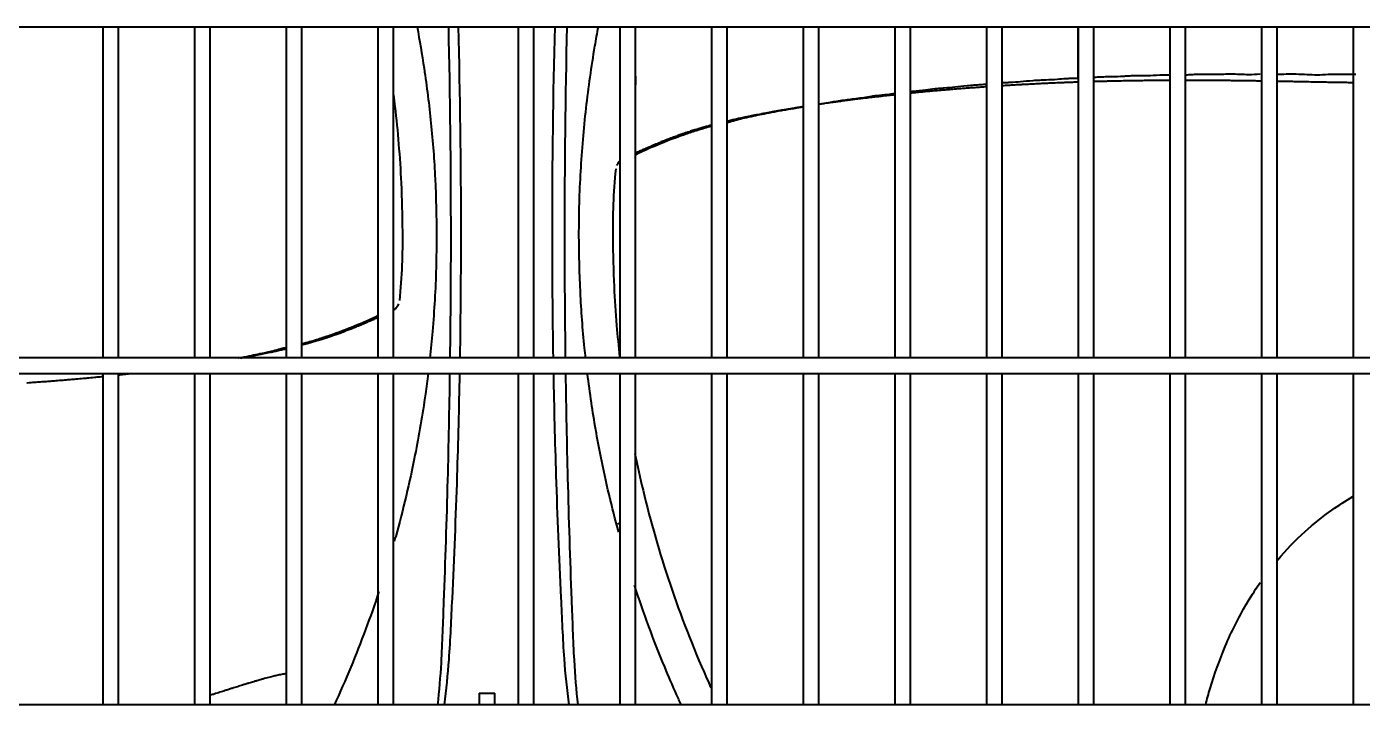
# Model space of a CAD drawing. Extents: x 58467 to 79089, y -33726 to -17391.
# Drawn here: x 72324.91 to 72359.13, y -20008.12 to -19990.74 of the extents above; entities that cross this region are included whole.
import ezdxf

# ---------------------------------------------------------------- set-up
doc = ezdxf.new("R2010")
doc.units = 0
doc.header["$LTSCALE"] = 100
doc.layers.add('+ENTE-ST-DOSEME USTU KONDDRENAJ', color=110, linetype='DOSEMEUSTUKONDENSDRENAJ_LINE', lineweight=40)
doc.linetypes.add('DOSEMEUSTUKONDENSDRENAJ_LINE', pattern='A,300,-40,["CD",Standard,S=15,R=0,X=-35,Y=-7.5],0', length=340)

# ---------------------------------------------------------------- blocks, each defined once
blk = doc.blocks.new('MAGAZA')
at = {"color": 3}
for p, q in [((54065.897, -32691.829, -3.539), (54184.259, -32691.829, -3.539)), ((54114.662, -32691.829, -3.539), (54114.662, -32700.307, -3.539)), ((54115.062, -32700.307, -3.539), (54115.062, -32691.829, -3.539)), ((54117.012, -32691.829, -3.539), (54117.012, -32700.307, -3.539)), ((54117.412, -32700.307, -3.539), (54117.412, -32691.829, -3.539)), ((54119.362, -32691.829, -3.539), (54119.362, -32700.307, -3.539)), ((54119.762, -32700.307, -3.539), (54119.762, -32691.829, -3.539)), ((54121.711, -32691.829, -3.539), (54121.711, -32700.307, -3.539)), ((54122.111, -32700.307, -3.539), (54122.111, -32691.829, -3.539)), ((54125.311, -32691.829, -3.539), (54125.311, -32700.307, -3.539)), ((54125.711, -32700.307, -3.539), (54125.711, -32691.829, -3.539)), ((54127.91, -32691.829, -3.539), (54127.91, -32700.307, -3.539)), ((54128.31, -32700.307, -3.539), (54128.31, -32691.829, -3.539)), ((54130.26, -32691.829, -3.539), (54130.26, -32700.307, -3.539)), ((54130.66, -32700.307, -3.539), (54130.66, -32691.829, -3.539)), ((54132.61, -32691.829, -3.539), (54132.61, -32700.307, -3.539)), ((54133.01, -32700.307, -3.539), (54133.01, -32691.829, -3.539)), ((54134.959, -32691.829, -3.539), (54134.959, -32700.307, -3.539)), ((54135.359, -32700.307, -3.539), (54135.359, -32691.829, -3.539)), ((54137.309, -32691.829, -3.539), (54137.309, -32700.307, -3.539)), ((54137.709, -32700.307, -3.539), (54137.709, -32691.829, -3.539)), ((54139.654, -32693.149, -3.539), (54139.654, -32691.828, -3.539)), ((54139.658, -32691.829, -3.539), (54139.658, -32700.307, -3.539)), ((54140.058, -32700.307, -3.539), (54140.058, -32691.829, -3.539)), ((54142.008, -32691.829, -3.539), (54142.008, -32700.307, -3.539)), ((54142.408, -32700.307, -3.539), (54142.408, -32691.829, -3.539)), ((54144.358, -32691.829, -3.539), (54144.358, -32700.307, -3.539)), ((54144.758, -32700.307, -3.539), (54144.758, -32691.829, -3.539)), ((54146.707, -32691.829, -3.539), (54146.707, -32700.307, -3.539)), ((54184.259, -32700.307, -3.539), (54065.897, -32700.307, -3.539)), ((54065.897, -32700.707, -3.539), (54184.259, -32700.707, -3.539)), ((54114.662, -32700.707, -3.539), (54114.662, -32709.186, -3.539)), ((54115.062, -32709.186, -3.539), (54115.062, -32700.707, -3.539)), ((54117.012, -32700.707, -3.539), (54117.012, -32709.186, -3.539)), ((54117.412, -32709.186, -3.539), (54117.412, -32700.707, -3.539)), ((54119.362, -32700.707, -3.539), (54119.362, -32709.186, -3.539)), ((54119.762, -32709.186, -3.539), (54119.762, -32700.707, -3.539)), ((54121.711, -32700.707, -3.539), (54121.711, -32709.186, -3.539)), ((54122.111, -32709.186, -3.539), (54122.111, -32700.707, -3.539)), ((54125.311, -32700.707, -3.539), (54125.311, -32709.186, -3.539)), ((54125.711, -32709.186, -3.539), (54125.711, -32700.707, -3.539)), ((54127.91, -32700.707, -3.539), (54127.91, -32709.186, -3.539)), ((54128.31, -32709.186, -3.539), (54128.31, -32700.707, -3.539)), ((54130.26, -32700.707, -3.539), (54130.26, -32709.186, -3.539)), ((54130.66, -32709.186, -3.539), (54130.66, -32700.707, -3.539)), ((54132.61, -32700.707, -3.539), (54132.61, -32709.186, -3.539)), ((54133.01, -32709.186, -3.539), (54133.01, -32700.707, -3.539)), ((54134.959, -32700.707, -3.539), (54134.959, -32709.186, -3.539)), ((54135.359, -32709.186, -3.539), (54135.359, -32700.707, -3.539)), ((54137.309, -32700.707, -3.539), (54137.309, -32709.186, -3.539)), ((54137.709, -32709.186, -3.539), (54137.709, -32700.707, -3.539)), ((54139.658, -32700.707, -3.539), (54139.658, -32709.186, -3.539)), ((54140.058, -32709.186, -3.539), (54140.058, -32700.707, -3.539)), ((54142.008, -32700.707, -3.539), (54142.008, -32709.186, -3.539)), ((54142.408, -32709.186, -3.539), (54142.408, -32700.707, -3.539)), ((54144.358, -32700.707, -3.539), (54144.358, -32709.186, -3.539)), ((54144.758, -32709.186, -3.539), (54144.758, -32700.707, -3.539)), ((54146.707, -32700.707, -3.539), (54146.707, -32709.186, -3.539)), ((54127.861, -32704.566, -3.539), (54127.91, -32704.525, -3.539)), ((54124.311, -32708.886, -3.539), (54124.311, -32709.186, -3.539)), ((54124.711, -32709.186, -3.539), (54124.711, -32708.886, -3.539)), ((54184.259, -32709.186, -3.539), (54065.897, -32709.186, -3.539))]:
    blk.add_line(p, q, dxfattribs=at)
blk.add_arc((54127.222, -32693.202, -3.539), 1.1, 351.8382, 8.1618, dxfattribs=at)
for points, knots in [([(54122.717, -32691.826, -3.539), (54122.783, -32692.179, -3.539), (54122.922, -32693, -3.539), (54123.083, -32694.299, -3.539), (54123.195, -32695.728, -3.539), (54123.209, -32696.689, -3.539), (54123.216, -32697.172, -3.539)], [0, 0, 0, 0, 0.200697, 0.464092, 0.73053, 1, 1, 1, 1]), ([(54126.865, -32697.172, -3.539), (54126.867, -32696.897, -3.539), (54126.872, -32696.349, -3.539), (54126.908, -32695.53, -3.539), (54126.966, -32694.717, -3.539), (54127.046, -32693.912, -3.539), (54127.148, -32693.115, -3.539), (54127.256, -32692.42, -3.539), (54127.333, -32691.992, -3.539), (54127.364, -32691.826, -3.539)], [0, 0, 0, 0, 0.153416, 0.305853, 0.457308, 0.607781, 0.75727, 0.905773, 1, 1, 1, 1]), ([(54139.661, -32693.246, -3.539), (54139.612, -32693.247, -3.539), (54139.497, -32693.251, -3.539), (54139.35, -32693.257, -3.539), (54139.186, -32693.263, -3.539), (54139.038, -32693.27, -3.539), (54138.872, -32693.277, -3.539), (54138.721, -32693.284, -3.539), (54138.571, -32693.291, -3.539), (54138.405, -32693.3, -3.539), (54138.259, -32693.307, -3.539), (54138.097, -32693.316, -3.539), (54137.952, -32693.325, -3.539), (54137.812, -32693.333, -3.539), (54137.736, -32693.338, -3.539), (54137.709, -32693.339, -3.539)], [0, 0, 0, 0, 0.075374, 0.176188, 0.226595, 0.327409, 0.403019, 0.47863, 0.55424, 0.629851, 0.730665, 0.781072, 0.881886, 0.957497, 1, 1, 1, 1]), ([(54139.656, -32693.15, -3.539), (54139.629, -32693.151, -3.539), (54139.565, -32693.153, -3.539), (54139.464, -32693.155, -3.539), (54139.307, -32693.158, -3.539), (54139.101, -32693.181, -3.539), (54138.878, -32693.191, -3.539), (54138.664, -32693.198, -3.539), (54138.432, -32693.214, -3.539), (54138.187, -32693.239, -3.539), (54137.974, -32693.254, -3.539), (54137.809, -32693.261, -3.539), (54137.737, -32693.264, -3.539), (54137.71, -32693.266, -3.539)], [0, 0, 0, 0, 0.047503, 0.110853, 0.162385, 0.26559, 0.398055, 0.474574, 0.557765, 0.734792, 0.898208, 0.962554, 1, 1, 1, 1]), ([(54142.008, -32693.201, -3.539), (54141.972, -32693.201, -3.539), (54141.902, -32693.202, -3.539), (54141.766, -32693.202, -3.539), (54141.633, -32693.204, -3.539), (54141.468, -32693.205, -3.539), (54141.337, -32693.207, -3.539), (54141.173, -32693.209, -3.539), (54141.042, -32693.211, -3.539), (54140.877, -32693.214, -3.539), (54140.745, -32693.216, -3.539), (54140.578, -32693.22, -3.539), (54140.443, -32693.223, -3.539), (54140.273, -32693.227, -3.539), (54140.154, -32693.23, -3.539), (54140.069, -32693.233, -3.539), (54140.051, -32693.233, -3.539)], [0, 0, 0, 0, 0.054128, 0.105118, 0.207098, 0.258088, 0.360068, 0.411058, 0.513038, 0.564028, 0.666008, 0.716998, 0.818978, 0.869968, 0.971948, 1, 1, 1, 1]), ([(54142.007, -32693.064, -3.539), (54141.984, -32693.064, -3.539), (54141.831, -32693.064, -3.539), (54141.579, -32693.077, -3.539), (54141.35, -32693.087, -3.539), (54141.169, -32693.086, -3.539), (54141.046, -32693.086, -3.539), (54140.926, -32693.091, -3.539), (54140.758, -32693.105, -3.539), (54140.565, -32693.11, -3.539), (54140.344, -32693.112, -3.539), (54140.185, -32693.118, -3.539), (54140.091, -32693.124, -3.539), (54140.052, -32693.127, -3.539)], [0, 0, 0, 0, 0.032499, 0.217887, 0.394885, 0.465501, 0.52211, 0.573462, 0.630237, 0.769056, 0.849466, 0.935544, 1, 1, 1, 1]), ([(54144.323, -32693.044, -3.539), (54144.222, -32693.048, -3.539), (54144.062, -32693.06, -3.539), (54143.798, -32693.047, -3.539), (54143.47, -32693.04, -3.539), (54143.153, -32693.056, -3.539), (54142.912, -32693.052, -3.539), (54142.749, -32693.05, -3.539), (54142.666, -32693.051, -3.539), (54142.552, -32693.058, -3.539), (54142.462, -32693.062, -3.539), (54142.409, -32693.064, -3.539)], [0, 0, 0, 0, 0.153476, 0.264532, 0.383214, 0.619071, 0.799507, 0.831601, 0.860485, 0.918311, 1, 1, 1, 1]), ([(54144.357, -32693.218, -3.539), (54144.34, -32693.218, -3.539), (54144.275, -32693.217, -3.539), (54144.179, -32693.215, -3.539), (54144.036, -32693.213, -3.539), (54143.907, -32693.211, -3.539), (54143.759, -32693.209, -3.539), (54143.626, -32693.208, -3.539), (54143.494, -32693.206, -3.539), (54143.346, -32693.205, -3.539), (54143.216, -32693.204, -3.539), (54143.07, -32693.203, -3.539), (54142.941, -32693.202, -3.539), (54142.795, -32693.201, -3.539), (54142.649, -32693.2, -3.539), (54142.52, -32693.2, -3.539), (54142.44, -32693.2, -3.539), (54142.409, -32693.2, -3.539)], [0, 0, 0, 0, 0.027433, 0.102463, 0.152482, 0.252522, 0.302541, 0.377571, 0.4526, 0.50262, 0.602659, 0.652679, 0.727708, 0.802738, 0.877767, 0.952797, 1, 1, 1, 1]), ([(54146.775, -32693.047, -3.539), (54146.757, -32693.047, -3.539), (54146.716, -32693.047, -3.539), (54146.615, -32693.048, -3.539), (54146.492, -32693.046, -3.539), (54146.361, -32693.048, -3.539), (54146.253, -32693.046, -3.539), (54146.151, -32693.046, -3.539), (54145.989, -32693.053, -3.539), (54145.805, -32693.07, -3.539), (54145.525, -32693.054, -3.539), (54145.149, -32693.039, -3.539), (54144.909, -32693.047, -3.539), (54144.756, -32693.047, -3.539)], [0, 0, 0, 0, 0.023979, 0.057821, 0.139707, 0.202549, 0.263082, 0.301331, 0.341759, 0.491813, 0.616194, 0.749702, 1, 1, 1, 1]), ([(54146.708, -32693.26, -3.539), (54146.683, -32693.26, -3.539), (54146.63, -32693.259, -3.539), (54146.542, -32693.258, -3.539), (54146.443, -32693.257, -3.539), (54146.342, -32693.255, -3.539), (54146.226, -32693.253, -3.539), (54146.124, -32693.252, -3.539), (54146.008, -32693.249, -3.539), (54145.89, -32693.247, -3.539), (54145.77, -32693.245, -3.539), (54145.665, -32693.243, -3.539), (54145.558, -32693.241, -3.539), (54145.434, -32693.238, -3.539), (54145.307, -32693.236, -3.539), (54145.182, -32693.233, -3.539), (54145.056, -32693.231, -3.539), (54144.931, -32693.228, -3.539), (54144.831, -32693.227, -3.539), (54144.779, -32693.226, -3.539), (54144.758, -32693.225, -3.539)], [0, 0, 0, 0, 0.040122, 0.086532, 0.132942, 0.202558, 0.248968, 0.318584, 0.364994, 0.43461, 0.504225, 0.550636, 0.597046, 0.666662, 0.736277, 0.782688, 0.852303, 0.921919, 0.968329, 1, 1, 1, 1]), ([(54122.274, -32698.835, -3.539), (54122.304, -32698.532, -3.539), (54122.347, -32697.939, -3.539), (54122.352, -32696.938, -3.539), (54122.328, -32695.905, -3.539), (54122.258, -32694.841, -3.539), (54122.183, -32694.091, -3.539), (54122.131, -32693.673, -3.539), (54122.119, -32693.573, -3.539)], [0, 0, 0, 0, 0.167977, 0.330025, 0.566807, 0.758181, 0.942521, 1, 1, 1, 1]), ([(54134.955, -32693.541, -3.539), (54134.89, -32693.55, -3.539), (54134.745, -32693.57, -3.539), (54134.561, -32693.588, -3.539), (54134.266, -32693.622, -3.539), (54134.042, -32693.667, -3.539), (54133.779, -32693.694, -3.539), (54133.529, -32693.727, -3.539), (54133.278, -32693.771, -3.539), (54133.1, -32693.799, -3.539), (54133.012, -32693.812, -3.539)], [0, 0, 0, 0, 0.113321, 0.262749, 0.319434, 0.510079, 0.587964, 0.672012, 0.853439, 1, 1, 1, 1]), ([(54134.958, -32693.57, -3.539), (54134.932, -32693.573, -3.539), (54134.875, -32693.579, -3.539), (54134.758, -32693.592, -3.539), (54134.621, -32693.607, -3.539), (54134.469, -32693.625, -3.539), (54134.318, -32693.642, -3.539), (54134.181, -32693.659, -3.539), (54134.03, -32693.677, -3.539), (54133.893, -32693.694, -3.539), (54133.741, -32693.714, -3.539), (54133.604, -32693.732, -3.539), (54133.469, -32693.75, -3.539), (54133.321, -32693.77, -3.539), (54133.19, -32693.789, -3.539), (54133.082, -32693.805, -3.539), (54133.032, -32693.812, -3.539), (54133.012, -32693.815, -3.539)], [0, 0, 0, 0, 0.039359, 0.085754, 0.178543, 0.248135, 0.317727, 0.410516, 0.456911, 0.5497, 0.619292, 0.688884, 0.758476, 0.828068, 0.920857, 0.967252, 1, 1, 1, 1]), ([(54137.31, -32693.304, -3.539), (54137.257, -32693.308, -3.539), (54137.148, -32693.315, -3.539), (54136.976, -32693.325, -3.539), (54136.746, -32693.348, -3.539), (54136.507, -32693.377, -3.539), (54136.294, -32693.396, -3.539), (54136.114, -32693.408, -3.539), (54135.943, -32693.424, -3.539), (54135.726, -32693.46, -3.539), (54135.509, -32693.476, -3.539), (54135.381, -32693.488, -3.539), (54135.358, -32693.49, -3.539)], [0, 0, 0, 0, 0.073989, 0.153729, 0.239276, 0.420725, 0.584233, 0.647352, 0.701423, 0.819298, 0.967653, 1, 1, 1, 1]), ([(54137.309, -32693.366, -3.539), (54137.259, -32693.369, -3.539), (54137.16, -32693.376, -3.539), (54137.011, -32693.387, -3.539), (54136.864, -32693.397, -3.539), (54136.72, -32693.408, -3.539), (54136.561, -32693.421, -3.539), (54136.403, -32693.434, -3.539), (54136.246, -32693.447, -3.539), (54136.088, -32693.461, -3.539), (54135.947, -32693.473, -3.539), (54135.79, -32693.487, -3.539), (54135.648, -32693.501, -3.539), (54135.494, -32693.515, -3.539), (54135.402, -32693.524, -3.539), (54135.359, -32693.529, -3.539)], [0, 0, 0, 0, 0.075163, 0.148659, 0.222156, 0.295652, 0.369148, 0.467143, 0.54064, 0.614136, 0.712131, 0.761129, 0.859124, 0.93262, 1, 1, 1, 1]), ([(54132.608, -32693.876, -3.539), (54132.575, -32693.881, -3.539), (54132.5, -32693.893, -3.539), (54132.381, -32693.912, -3.539), (54132.252, -32693.934, -3.539), (54132.122, -32693.955, -3.539), (54131.993, -32693.978, -3.539), (54131.88, -32693.998, -3.539), (54131.754, -32694.021, -3.539), (54131.643, -32694.041, -3.539), (54131.506, -32694.067, -3.539), (54131.397, -32694.089, -3.539), (54131.262, -32694.116, -3.539), (54131.155, -32694.138, -3.539), (54131.034, -32694.163, -3.539), (54130.928, -32694.187, -3.539), (54130.809, -32694.213, -3.539), (54130.72, -32694.234, -3.539), (54130.67, -32694.246, -3.539), (54130.66, -32694.248, -3.539)], [0, 0, 0, 0, 0.048356, 0.112135, 0.175914, 0.239693, 0.303472, 0.367251, 0.409771, 0.49481, 0.537329, 0.622368, 0.664887, 0.749926, 0.792445, 0.856225, 0.920004, 0.983783, 1, 1, 1, 1]), ([(54132.609, -32693.879, -3.539), (54132.572, -32693.887, -3.539), (54132.447, -32693.914, -3.539), (54132.275, -32693.942, -3.539), (54132.08, -32693.971, -3.539), (54131.881, -32694.005, -3.539), (54131.592, -32694.067, -3.539), (54131.359, -32694.111, -3.539), (54131.008, -32694.188, -3.539), (54130.832, -32694.243, -3.539), (54130.684, -32694.277, -3.539), (54130.661, -32694.282, -3.539)], [0, 0, 0, 0, 0.053106, 0.183061, 0.25229, 0.323469, 0.470338, 0.72961, 0.781957, 0.965599, 1, 1, 1, 1]), ([(54130.257, -32694.349, -3.539), (54130.232, -32694.356, -3.539), (54130.17, -32694.373, -3.539), (54130.071, -32694.4, -3.539), (54129.972, -32694.429, -3.539), (54129.877, -32694.457, -3.539), (54129.778, -32694.487, -3.539), (54129.683, -32694.518, -3.539), (54129.599, -32694.546, -3.539), (54129.517, -32694.573, -3.539), (54129.424, -32694.606, -3.539), (54129.332, -32694.639, -3.539), (54129.253, -32694.668, -3.539), (54129.175, -32694.698, -3.539), (54129.099, -32694.728, -3.539), (54129.012, -32694.762, -3.539), (54128.938, -32694.792, -3.539), (54128.866, -32694.822, -3.539), (54128.805, -32694.847, -3.539), (54128.744, -32694.873, -3.539), (54128.677, -32694.902, -3.539), (54128.61, -32694.93, -3.539), (54128.545, -32694.958, -3.539), (54128.493, -32694.981, -3.539), (54128.438, -32695.005, -3.539), (54128.392, -32695.025, -3.539), (54128.342, -32695.046, -3.539), (54128.317, -32695.057, -3.539), (54128.306, -32695.062, -3.539)], [0, 0, 0, 0, 0.03153, 0.081147, 0.130764, 0.163842, 0.21346, 0.263077, 0.296155, 0.329233, 0.37885, 0.428467, 0.461545, 0.494623, 0.54424, 0.577319, 0.626936, 0.660014, 0.693092, 0.72617, 0.759248, 0.808865, 0.841943, 0.875021, 0.908099, 0.941178, 0.974256, 1, 1, 1, 1]), ([(54130.259, -32694.376, -3.539), (54130.243, -32694.38, -3.539), (54130.165, -32694.401, -3.539), (54130.058, -32694.433, -3.539), (54129.963, -32694.461, -3.539), (54129.872, -32694.488, -3.539), (54129.75, -32694.529, -3.539), (54129.569, -32694.589, -3.539), (54129.229, -32694.71, -3.539), (54128.854, -32694.862, -3.539), (54128.504, -32695.015, -3.539), (54128.366, -32695.083, -3.539), (54128.309, -32695.111, -3.539)], [0, 0, 0, 0, 0.024177, 0.119177, 0.173029, 0.19609, 0.270523, 0.342071, 0.465172, 0.768559, 0.897066, 1, 1, 1, 1]), ([(54127.907, -32695.27, -3.539), (54127.896, -32695.282, -3.539), (54127.869, -32695.315, -3.539), (54127.843, -32695.354, -3.539), (54127.829, -32695.382, -3.539)], [0, 0, 0, 0, 0.363149, 1, 1, 1, 1]), ([(54127.807, -32695.468, -3.539), (54127.777, -32695.772, -3.539), (54127.734, -32696.364, -3.539), (54127.729, -32697.365, -3.539), (54127.753, -32698.399, -3.539), (54127.819, -32699.412, -3.539), (54127.878, -32700.012, -3.539), (54127.908, -32700.281, -3.539)], [0, 0, 0, 0, 0.183902, 0.361313, 0.620544, 0.830062, 1, 1, 1, 1]), ([(54123.216, -32697.172, -3.539), (54123.213, -32697.447, -3.539), (54123.209, -32697.995, -3.539), (54123.173, -32698.814, -3.539), (54123.118, -32699.585, -3.539), (54123.069, -32700.082, -3.539), (54123.045, -32700.309, -3.539)], [0, 0, 0, 0, 0.262384, 0.523093, 0.782124, 1, 1, 1, 1]), ([(54127.036, -32700.309, -3.539), (54127.027, -32700.222, -3.539), (54126.968, -32699.66, -3.539), (54126.886, -32698.615, -3.539), (54126.872, -32697.655, -3.539), (54126.865, -32697.172, -3.539)], [0, 0, 0, 0, 0.083377, 0.539095, 1, 1, 1, 1]), ([(54122.115, -32699.077, -3.539), (54122.126, -32699.07, -3.539), (54122.163, -32699.047, -3.539), (54122.205, -32699, -3.539), (54122.238, -32698.949, -3.539), (54122.252, -32698.921, -3.539)], [0, 0, 0, 0, 0.14858, 0.57746, 1, 1, 1, 1]), ([(54119.763, -32699.943, -3.539), (54119.8, -32699.933, -3.539), (54119.898, -32699.907, -3.539), (54120.023, -32699.871, -3.539), (54120.118, -32699.843, -3.539), (54120.208, -32699.815, -3.539), (54120.331, -32699.774, -3.539), (54120.512, -32699.715, -3.539), (54120.852, -32699.593, -3.539), (54121.227, -32699.441, -3.539), (54121.555, -32699.298, -3.539), (54121.674, -32699.24, -3.539), (54121.715, -32699.22, -3.539)], [0, 0, 0, 0, 0.053839, 0.149249, 0.203333, 0.226493, 0.301247, 0.373104, 0.496736, 0.801431, 0.930492, 1, 1, 1, 1]), ([(54119.763, -32699.97, -3.539), (54119.782, -32699.965, -3.539), (54119.827, -32699.953, -3.539), (54119.91, -32699.931, -3.539), (54120.01, -32699.903, -3.539), (54120.109, -32699.875, -3.539), (54120.204, -32699.846, -3.539), (54120.302, -32699.816, -3.539), (54120.398, -32699.785, -3.539), (54120.482, -32699.758, -3.539), (54120.564, -32699.73, -3.539), (54120.657, -32699.697, -3.539), (54120.749, -32699.664, -3.539), (54120.828, -32699.635, -3.539), (54120.906, -32699.605, -3.539), (54120.982, -32699.575, -3.539), (54121.069, -32699.541, -3.539), (54121.143, -32699.511, -3.539), (54121.215, -32699.481, -3.539), (54121.276, -32699.456, -3.539), (54121.337, -32699.43, -3.539), (54121.404, -32699.402, -3.539), (54121.471, -32699.373, -3.539), (54121.536, -32699.345, -3.539), (54121.588, -32699.323, -3.539), (54121.643, -32699.299, -3.539), (54121.682, -32699.282, -3.539), (54121.709, -32699.27, -3.539), (54121.719, -32699.266, -3.539)], [0, 0, 0, 0, 0.025302, 0.058842, 0.109154, 0.159465, 0.193006, 0.243317, 0.293628, 0.327169, 0.36071, 0.411021, 0.461332, 0.494873, 0.528414, 0.578725, 0.612266, 0.662577, 0.696118, 0.729658, 0.763199, 0.79674, 0.847051, 0.880592, 0.914133, 0.947674, 0.981214, 1, 1, 1, 1]), ([(54118.143, -32700.307, -3.539), (54118.144, -32700.307, -3.539), (54118.242, -32700.289, -3.539), (54118.489, -32700.236, -3.539), (54118.722, -32700.192, -3.539), (54119.073, -32700.115, -3.539), (54119.23, -32700.066, -3.539), (54119.358, -32700.035, -3.539), (54119.361, -32700.035, -3.539)], [0, 0, 0, 0, 0.002202, 0.228493, 0.627967, 0.70862, 0.991569, 1, 1, 1, 1]), ([(54118.191, -32700.307, -3.539), (54118.199, -32700.306, -3.539), (54118.235, -32700.299, -3.539), (54118.327, -32700.282, -3.539), (54118.438, -32700.262, -3.539), (54118.575, -32700.236, -3.539), (54118.683, -32700.215, -3.539), (54118.819, -32700.187, -3.539), (54118.926, -32700.165, -3.539), (54119.047, -32700.14, -3.539), (54119.153, -32700.117, -3.539), (54119.262, -32700.092, -3.539), (54119.331, -32700.076, -3.539), (54119.361, -32700.069, -3.539)], [0, 0, 0, 0, 0.019315, 0.08873, 0.227561, 0.296976, 0.435806, 0.505221, 0.644052, 0.713467, 0.81759, 0.921713, 1, 1, 1, 1]), ([(54112.712, -32700.942, -3.539), (54112.717, -32700.941, -3.539), (54112.787, -32700.937, -3.539), (54112.906, -32700.928, -3.539), (54113.07, -32700.917, -3.539), (54113.217, -32700.906, -3.539), (54113.361, -32700.895, -3.539), (54113.52, -32700.882, -3.539), (54113.678, -32700.869, -3.539), (54113.835, -32700.856, -3.539), (54113.993, -32700.843, -3.539), (54114.134, -32700.83, -3.539), (54114.291, -32700.816, -3.539), (54114.433, -32700.803, -3.539), (54114.568, -32700.79, -3.539), (54114.64, -32700.783, -3.539), (54114.664, -32700.78, -3.539)], [0, 0, 0, 0, 0.007103, 0.105116, 0.178625, 0.252135, 0.325644, 0.399153, 0.497166, 0.570676, 0.644185, 0.742198, 0.791204, 0.889217, 0.962726, 1, 1, 1, 1]), ([(54115.064, -32700.739, -3.539), (54115.11, -32700.734, -3.539), (54115.186, -32700.726, -3.539), (54115.283, -32700.716, -3.539), (54115.334, -32700.71, -3.539), (54115.355, -32700.708, -3.539)], [0, 0, 0, 0, 0.46864, 0.785024, 1, 1, 1, 1]), ([(54122.998, -32700.711, -3.539), (54122.977, -32700.884, -3.539), (54122.919, -32701.321, -3.539), (54122.81, -32702.017, -3.539), (54122.584, -32703.24, -3.539), (54122.348, -32704.234, -3.539), (54122.145, -32704.963, -3.539), (54122.133, -32705.005, -3.539)], [0, 0, 0, 0, 0.119341, 0.301439, 0.482327, 0.969974, 1, 1, 1, 1]), ([(54123.248, -32709.186, -3.539), (54123.289, -32708.829, -3.539), (54123.319, -32708.471, -3.539), (54123.369, -32707.592, -3.539), (54123.385, -32707.071, -3.539), (54123.445, -32705.509, -3.539), (54123.478, -32704.467, -3.539), (54123.529, -32702.519, -3.539), (54123.547, -32701.614, -3.539), (54123.56, -32700.708, -3.539)], [0, 0, 0, 0, 0.126998, 0.126998, 0.311253, 0.311253, 0.679764, 0.679764, 1, 1, 1, 1]), ([(54123.418, -32709.189, -3.539), (54123.469, -32708.804, -3.539), (54123.509, -32708.417, -3.539), (54123.573, -32707.508, -3.539), (54123.595, -32706.985, -3.539), (54123.671, -32705.418, -3.539), (54123.713, -32704.373, -3.539), (54123.774, -32702.455, -3.539), (54123.796, -32701.581, -3.539), (54123.812, -32700.708, -3.539)], [0, 0, 0, 0, 0.136943, 0.136943, 0.321752, 0.321752, 0.691369, 0.691369, 1, 1, 1, 1]), ([(54126.209, -32700.708, -3.539), (54126.225, -32701.577, -3.539), (54126.247, -32702.447, -3.539), (54126.308, -32704.359, -3.539), (54126.35, -32705.403, -3.539), (54126.426, -32706.967, -3.539), (54126.447, -32707.488, -3.539), (54126.512, -32708.403, -3.539), (54126.552, -32708.797, -3.539), (54126.604, -32709.19, -3.539)], [0, 0, 0, 0, 0.307076, 0.307076, 0.675824, 0.675824, 0.860198, 0.860198, 1, 1, 1, 1]), ([(54126.521, -32700.708, -3.539), (54126.534, -32701.602, -3.539), (54126.552, -32702.496, -3.539), (54126.601, -32704.425, -3.539), (54126.634, -32705.462, -3.539), (54126.694, -32707.014, -3.539), (54126.711, -32707.532, -3.539), (54126.759, -32708.431, -3.539), (54126.79, -32708.811, -3.539), (54126.833, -32709.189, -3.539)], [0, 0, 0, 0, 0.315659, 0.315659, 0.681641, 0.681641, 0.864632, 0.864632, 1, 1, 1, 1]), ([(54127.883, -32704.768, -3.539), (54127.708, -32704.128, -3.539), (54127.448, -32703.028, -3.539), (54127.21, -32701.669, -3.539), (54127.114, -32700.959, -3.539), (54127.083, -32700.711, -3.539)], [0, 0, 0, 0, 0.48072, 0.818915, 1, 1, 1, 1]), ([(54128.298, -32702.753, -3.539), (54128.362, -32703.066, -3.539), (54128.609, -32704.18, -3.539), (54129.159, -32706.098, -3.539), (54129.814, -32707.788, -3.539), (54130.21, -32708.67, -3.539), (54130.248, -32708.753, -3.539)], [0, 0, 0, 0, 0.157183, 0.558604, 0.95857, 1, 1, 1, 1]), ([(54144.757, -32705.493, -3.539), (54144.762, -32705.487, -3.539), (54144.982, -32705.225, -3.539), (54145.426, -32704.767, -3.539), (54146.086, -32704.24, -3.539), (54146.515, -32703.965, -3.539), (54146.699, -32703.857, -3.539)], [0, 0, 0, 0, 0.009856, 0.405385, 0.751633, 1, 1, 1, 1]), ([(54129.49, -32709.199, -3.539), (54129.448, -32709.109, -3.539), (54129.302, -32708.784, -3.539), (54128.867, -32707.773, -3.539), (54128.52, -32706.833, -3.539), (54128.289, -32706.125, -3.539)], [0, 0, 0, 0, 0.090907, 0.323924, 1, 1, 1, 1]), ([(54142.927, -32709.183, -3.539), (54142.962, -32709.046, -3.539), (54143.102, -32708.541, -3.539), (54143.411, -32707.67, -3.539), (54143.852, -32706.783, -3.539), (54144.186, -32706.256, -3.539), (54144.313, -32706.073, -3.539), (54144.324, -32706.058, -3.539)], [0, 0, 0, 0, 0.124316, 0.45964, 0.807719, 0.983963, 1, 1, 1, 1]), ([(54121.738, -32706.291, -3.539), (54121.521, -32706.942, -3.539), (54121.156, -32707.92, -3.539), (54120.739, -32708.876, -3.539), (54120.591, -32709.199, -3.539)], [0, 0, 0, 0, 0.658433, 1, 1, 1, 1]), ([(54119.369, -32708.392, -3.539), (54119.367, -32708.392, -3.539), (54119.347, -32708.395, -3.539), (54119.31, -32708.401, -3.539), (54119.247, -32708.412, -3.539), (54119.187, -32708.424, -3.539), (54119.11, -32708.441, -3.539), (54119.031, -32708.459, -3.539), (54118.95, -32708.479, -3.539), (54118.878, -32708.498, -3.539), (54118.804, -32708.518, -3.539), (54118.716, -32708.543, -3.539), (54118.625, -32708.569, -3.539), (54118.518, -32708.6, -3.539), (54118.423, -32708.629, -3.539), (54118.326, -32708.659, -3.539), (54118.227, -32708.689, -3.539), (54118.112, -32708.725, -3.539), (54117.994, -32708.762, -3.539), (54117.889, -32708.795, -3.539), (54117.783, -32708.829, -3.539), (54117.661, -32708.868, -3.539), (54117.534, -32708.908, -3.539), (54117.453, -32708.934, -3.539), (54117.417, -32708.945, -3.539), (54117.413, -32708.947, -3.539)], [0, 0, 0, 0, 0.004044, 0.044465, 0.084886, 0.125307, 0.165729, 0.22636, 0.266782, 0.307203, 0.347624, 0.388045, 0.448677, 0.489098, 0.54973, 0.590151, 0.630573, 0.691204, 0.751836, 0.792257, 0.832679, 0.89331, 0.953942, 0.994364, 1, 1, 1, 1]), ([(54124.311, -32708.886, -3.539), (54124.311, -32708.886, -3.539), (54124.313, -32708.886, -3.539), (54124.322, -32708.886, -3.539), (54124.331, -32708.886, -3.539), (54124.355, -32708.886, -3.539), (54124.371, -32708.886, -3.539), (54124.406, -32708.886, -3.539), (54124.426, -32708.886, -3.539), (54124.468, -32708.886, -3.539), (54124.491, -32708.886, -3.539), (54124.536, -32708.886, -3.539), (54124.559, -32708.886, -3.539), (54124.601, -32708.886, -3.539), (54124.621, -32708.886, -3.539), (54124.655, -32708.886, -3.539), (54124.67, -32708.886, -3.539), (54124.694, -32708.886, -3.539), (54124.702, -32708.886, -3.539), (54124.71, -32708.886, -3.539), (54124.711, -32708.886, -3.539), (54124.711, -32708.886, -3.539)], [0, 0, 0, 0, 0.072796, 0.072796, 0.180355, 0.180355, 0.287914, 0.287914, 0.395473, 0.395473, 0.503031, 0.503031, 0.61059, 0.61059, 0.718149, 0.718149, 0.825708, 0.825708, 0.933267, 0.933267, 1, 1, 1, 1])]:
    blk.add_open_spline(points, degree=3, knots=knots, dxfattribs=at)
for points in [[(54123.587, -32697.172, -3.539), (54123.586, -32695.39, -3.539), (54123.566, -32693.608, -3.539), (54123.527, -32691.827, -3.539)], [(54123.846, -32697.052, -3.539), (54123.846, -32695.31, -3.539), (54123.823, -32693.569, -3.539), (54123.777, -32691.828, -3.539)], [(54126.244, -32691.828, -3.539), (54126.198, -32693.569, -3.539), (54126.175, -32695.31, -3.539), (54126.175, -32697.052, -3.539)], [(54126.554, -32691.828, -3.539), (54126.515, -32693.609, -3.539), (54126.494, -32695.39, -3.539), (54126.494, -32697.172, -3.539)], [(54123.566, -32700.308, -3.539), (54123.58, -32699.263, -3.539), (54123.587, -32698.217, -3.539), (54123.587, -32697.172, -3.539)], [(54123.819, -32700.308, -3.539), (54123.837, -32699.223, -3.539), (54123.846, -32698.137, -3.539), (54123.846, -32697.052, -3.539)], [(54126.175, -32697.052, -3.539), (54126.175, -32698.137, -3.539), (54126.184, -32699.223, -3.539), (54126.202, -32700.308, -3.539)], [(54126.494, -32697.172, -3.539), (54126.494, -32698.217, -3.539), (54126.501, -32699.263, -3.539), (54126.515, -32700.308, -3.539)]]:
    blk.add_open_spline(points, degree=3, dxfattribs=at)

msp = doc.modelspace()

# ---------------------------------------------------------------- block references
at = {"layer": '+ENTE-ST-DOSEME USTU KONDDRENAJ', "color": 3, "linetype": 'Continuous'}
msp.add_blockref('MAGAZA', (18212.194, 12701.082), dxfattribs=at)

doc.saveas('drawing.dxf')
